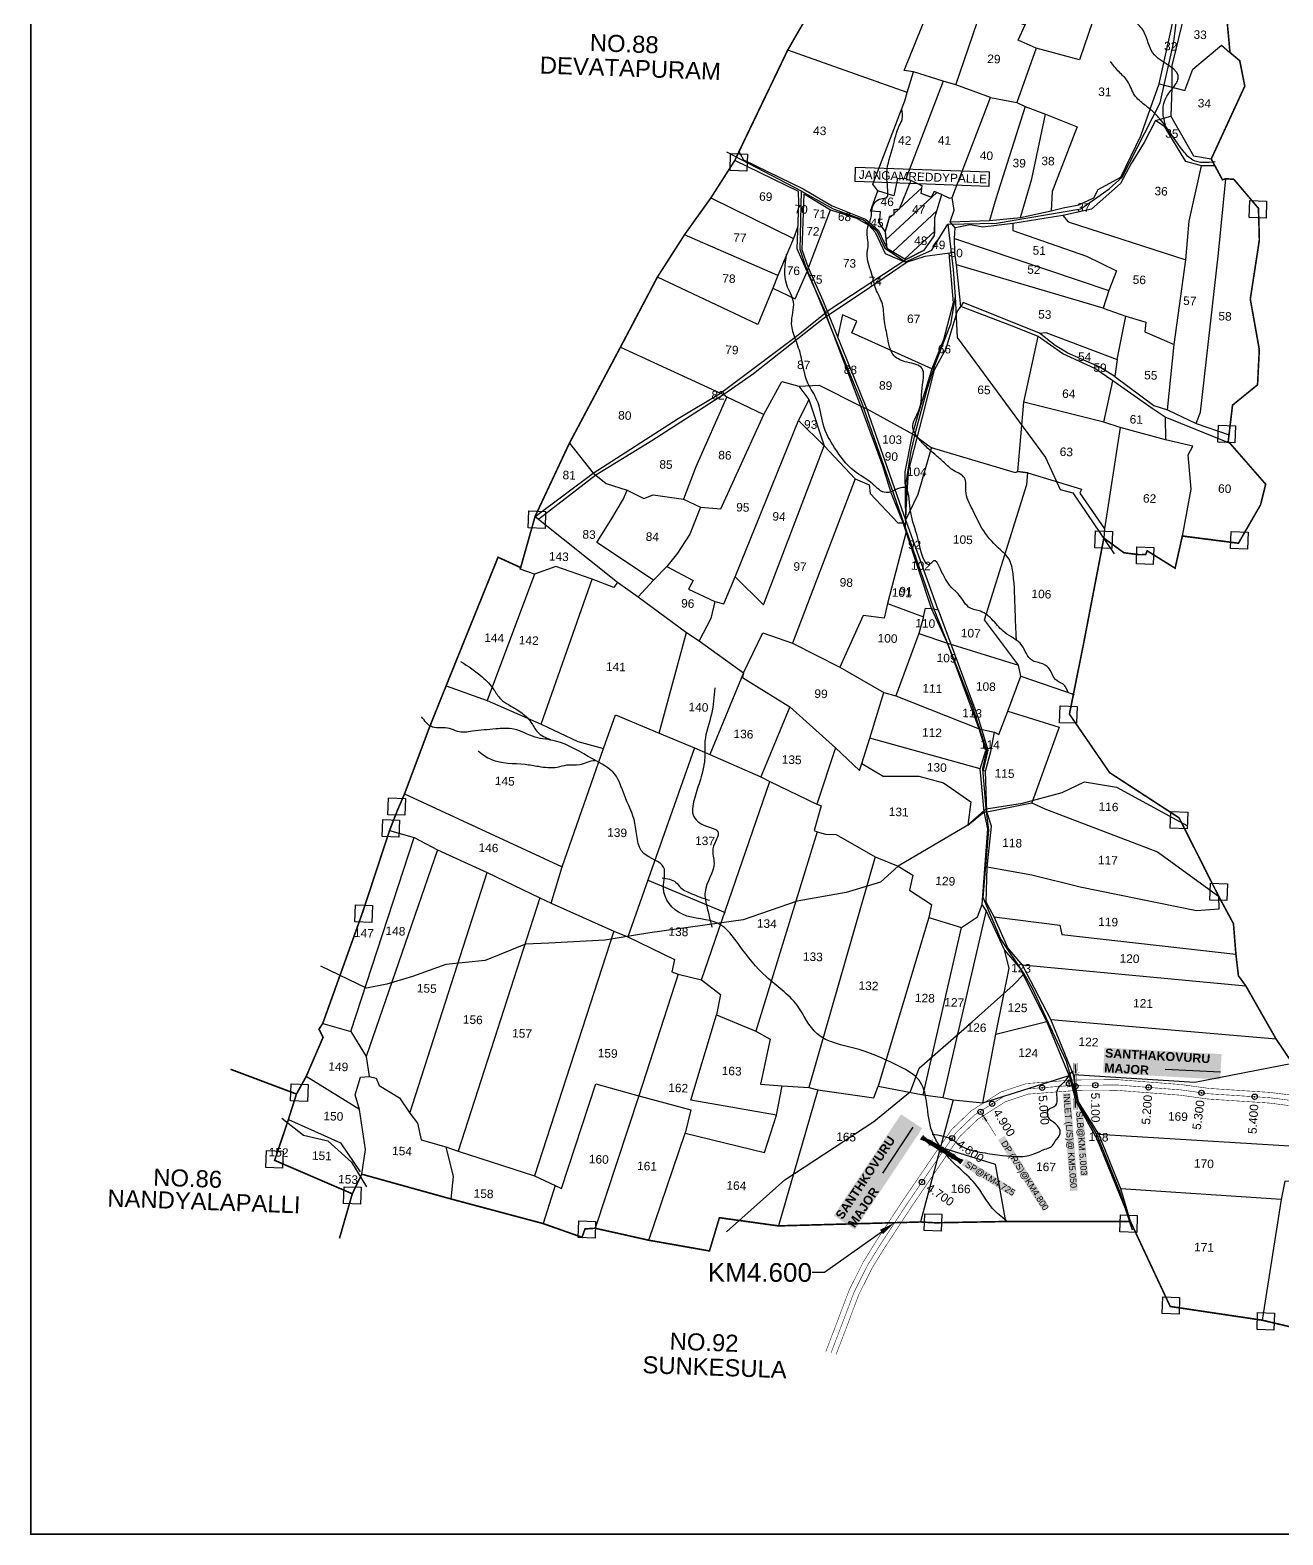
# Model space of a CAD drawing. Header units: inches. Extents: x 196880 to 226605, y 1622323 to 1627822.
# Drawn here: x 196880 to 199231, y 1622323 to 1625147 of the extents above; entities that cross this region are included whole.
import ezdxf
from ezdxf import colors
from ezdxf.entities.mleader import LeaderData, LeaderLine
from ezdxf.enums import TextEntityAlignment as Align
from ezdxf.math import Vec2, Vec3

# ---------------------------------------------------------------- set-up
doc = ezdxf.new("R2010")
doc.units = ezdxf.units.IN
doc.header["$LTSCALE"] = 15
doc.header["$MEASUREMENT"] = 0
doc.header["$PDMODE"] = 32
doc.header["$PDSIZE"] = 10
doc.linetypes.add('ACAD_ISO02W100', pattern=[15, 12, -3])
doc.linetypes.add('HIDDEN2', pattern=[0.1875, 0.125, -0.0625])
for name, color, linetype in [('BOUNDRY STONES', 240, 'Continuous'), ('CANAL1', 7, 'Continuous'), ('CHANAGE', 1, 'Continuous'), ('PLOT', 7, 'Continuous'), ('PLOTS NO', 7, 'Continuous'), ('POINT', 2, 'Continuous'), ('RE REMARKS', 7, 'Continuous'), ('ROADS', 1, 'Continuous'), ('STREAM', 4, 'Continuous'), ('STRUCTURE', 5, 'Continuous'), ('TEXT', 1, 'Continuous'), ('text2', 7, 'Continuous'), ('VILLAGE BOUNDRY', 5, 'Continuous'), ('VILLAGE STONES', 240, 'Continuous')]:
    doc.layers.add(name, color=color, linetype=linetype)
doc.styles.get("Standard").update_dxf_attribs({"font": 'arial.ttf'})
doc.dimstyles.get("Standard").update_dxf_attribs({"dimtxt": 0.18, "dimasz": 0.18, "dimexe": 0.18, "dimexo": 0.0625, "dimgap": 0.09, "dimtad": 0, "dimtih": 1, "dimtoh": 1, "dimdec": 4, "dimzin": 0, "dimdsep": 46, "dimtxsty": 'Standard', "dimcen": 0.09, "dimadec": 0, "dimazin": 0, "dimtfac": 1, "dimtdec": 4, "dimtofl": 0, "dimtmove": 0, "dimatfit": 3, "dimfxl": 1, "dimtolj": 1, "dimtzin": 0, "dimarcsym": 0})

# ---------------------------------------------------------------- blocks, each defined once
blk = doc.blocks.new('PIPE C')
at = {"layer": 'STRUCTURE'}
h = blk.add_hatch(dxfattribs=at)
h.set_pattern_fill('DASH', color=256, scale=5.6, angle=-90, style=0)
h.set_pattern_definition([(270, (-1194663.9188, 538833.8274), (0.7, -0.7), [0.7, -0.7])])
edge = h.paths.add_edge_path()
edge.add_spline(control_points=[(4.6, -44.2), (4.4, -43.9), (3.7, -42.8), (3.2, -40.8), (2.9, -38.1), (2.3, -34.2), (2.9, -29), (3.8, -25), (4.2, -23.1)], knot_values=[0, 0, 0, 0, 1.613557, 5.24513, 8.624976, 13.470124, 22.190216, 30.746377, 30.746377, 30.746377, 30.746377], degree=3, periodic=0)
edge.add_line((4.2, -23.1), (2.8, -21))
edge.add_line((2.8, -21), (2.8, 21))
edge.add_line((2.8, 21), (4.2, 23.1))
edge.add_spline(control_points=[(4.2, 23.1), (3.7, 25), (2.7, 28.9), (2, 34.1), (2.4, 38), (2.7, 40.8), (3.1, 42.8), (3.8, 43.8), (4, 44.2)], knot_values=[0, 0, 0, 0, 8.556161, 17.276253, 22.121402, 25.501247, 29.13282, 30.746377, 30.746377, 30.746377, 30.746377], degree=3, periodic=0)
edge.add_line((4, 44.2), (-4.6, 44.2))
edge.add_spline(control_points=[(-4.6, 44.2), (-4.4, 43.9), (-3.7, 42.8), (-3.2, 40.8), (-2.9, 38.1), (-2.3, 34.2), (-2.9, 29), (-3.8, 25), (-4.2, 23.1)], knot_values=[0, 0, 0, 0, 1.613557, 5.24513, 8.624976, 13.470124, 22.190216, 30.746377, 30.746377, 30.746377, 30.746377], degree=3, periodic=0)
edge.add_line((-4.2, 23.1), (-2.8, 21))
edge.add_line((-2.8, 21), (-2.8, -21))
edge.add_line((-2.8, -21), (-4.2, -23.1))
edge.add_spline(control_points=[(-4.2, -23.1), (-3.7, -25), (-2.7, -28.9), (-2, -34.1), (-2.4, -38), (-2.7, -40.8), (-3.1, -42.8), (-3.8, -43.8), (-4, -44.2)], knot_values=[0, 0, 0, 0, 8.556161, 17.276253, 22.121402, 25.501247, 29.13282, 30.746377, 30.746377, 30.746377, 30.746377], degree=3, periodic=0)
edge.add_line((-4, -44.2), (4.6, -44.2))
blk.add_circle((0, 0), 0.657)
at = {"layer": 'STRUCTURE', "const_width": 0.44}
for points in [[(-8.4, 25.2), (-5.6, 25.2), (-2.8, 21), (-2.8, -21), (-5.6, -25.2), (-8.4, -25.2)], [(8.4, 25.2), (5.6, 25.2), (2.8, 21), (2.8, -21), (5.6, -25.2), (8.4, -25.2)]]:
    blk.add_lwpolyline(points, dxfattribs=at)
at = {"layer": 'STRUCTURE', "color": 3}
for points in [[(-2.8, 21), (-2.8, -21)], [(-2.8, 21), (-2.8, -21)], [(2.8, 21), (2.8, -21)]]:
    blk.add_lwpolyline(points, dxfattribs=at)
at = {"layer": 'STRUCTURE'}
for points in [[(-4.6, 44.2), (-4, 43.2), (-3.3, 40.8), (-2.9, 38.4), (-2.5, 35.1), (-3, 29), (-4.2, 23.1)], [(4, 44.2), (3.4, 43.2), (2.8, 40.7), (2.5, 38.4), (2.2, 35), (2.8, 28.9), (4.2, 23.1)], [(-4, -44.2), (-3.4, -43.2), (-2.8, -40.7), (-2.5, -38.4), (-2.2, -35), (-2.8, -28.9), (-4.2, -23.1)], [(4.6, -44.2), (4, -43.2), (3.3, -40.8), (2.9, -38.4), (2.5, -35.1), (3, -29), (4.2, -23.1)]]:
    blk.add_spline(points, degree=3, dxfattribs=at)
at = {"layer": 'STRUCTURE', "color": 0}
for points in [[(-0.2, 44.3), (-0.2, 28.7)], [(0, -23.2), (0, -38.9)]]:
    blk.add_leader(points, dimstyle='Standard', override={"dimscale": 0.062085, "dimtxt": 50, "dimasz": 100, "dimgap": 0.09, "dimtad": 0, "dimzin": 2}, dxfattribs=at)
blk = doc.blocks.new('SLB')
at = {"layer": 'STRUCTURE'}
h = blk.add_hatch(dxfattribs=at)
h.set_pattern_fill('DOTS', color=6, scale=20, angle=320.3722, style=0)
h.set_pattern_definition([(320.372247934, (-159.4327, -72.9564), (1.2786241598, 0.5641323054), [0, -1.25])])
h.paths.add_polyline_path([(769699.5, 1706871.1), (769699.5, 1706861.1), (769729.1, 1706861.1), (769732.1, 1706863.1), (769792.1, 1706863.1), (769795.1, 1706861.1), (769824.7, 1706861.1), (769824.7, 1706871.1), (769795.1, 1706871.1), (769792.1, 1706869.1), (769732.1, 1706869.1), (769729.1, 1706871.1)])
at = {"layer": 'STRUCTURE', "color": 6, "linetype": 'ACAD_ISO02W100', "ltscale": 0.5, "const_width": 0.5}
for points in [[(769699.5, 1706871.1), (769729.1, 1706871.1)], [(769699.5, 1706861.1), (769729.1, 1706861.1)], [(769795.1, 1706871.1), (769824.7, 1706871.1)], [(769795.1, 1706861.1), (769824.7, 1706861.1)]]:
    blk.add_lwpolyline(points, dxfattribs=at)
at = {"layer": 'STRUCTURE', "color": 6, "const_width": 0.628}
for points in [[(769726.1, 1706877.1), (769726.1, 1706873.1), (769732.1, 1706869.1), (769792.1, 1706869.1), (769798.1, 1706873.1), (769798.1, 1706877.1)], [(769726.1, 1706855.1), (769726.1, 1706859.1), (769732.1, 1706863.1), (769792.1, 1706863.1), (769798.1, 1706859.1), (769798.1, 1706855.1)]]:
    blk.add_lwpolyline(points, dxfattribs=at)
at = {"layer": 'STRUCTURE', "color": 6}
blk.add_lwpolyline([(769732.1, 1706863.1), (769792.1, 1706863.1)], dxfattribs=at)
blk.add_lwpolyline([(769732.1, 1706863.1), (769792.1, 1706863.1)], dxfattribs=at)
at = {"layer": 'STRUCTURE', "color": 0}
blk.add_circle((769762.1, 1706866.1), 1.24, dxfattribs=at)
for points in [[(769703.8, 1706866), (769726.7, 1706866)], [(769818.6, 1706865.8), (769795.7, 1706865.8)]]:
    blk.add_leader(points, dimstyle='Standard', override={"dimasz": 10, "dimgap": 0.09, "dimtad": 0}, dxfattribs=at)
blk = doc.blocks.new('OT')
at = {"layer": 'STRUCTURE', "color": 190}
for points, const_width in [([(769751.4, 1706595.8), (769729.4, 1706595.8)], 0.5), ([(769751.4, 1706579), (769729.4, 1706579)], 0.5), ([(769775.2, 1706601.8), (769775.2, 1706597.8), (769769.2, 1706593.8), (769761.8, 1706593.8), (769754.4, 1706593.8), (769748.4, 1706597.8), (769748.4, 1706601.8)], 0.5), ([(769748.4, 1706573), (769748.4, 1706577), (769754.4, 1706581), (769761.8, 1706581), (769761.8, 1706581), (769761.8, 1706581), (769769.2, 1706581), (769775.2, 1706577), (769775.2, 1706573)], 0.5), ([(769761.8, 1706593.8), (769761.8, 1706581)], 2.5)]:
    blk.add_lwpolyline(points, dxfattribs=dict(at, const_width=const_width))
at = {"layer": 'STRUCTURE', "color": 0}
blk.add_circle((769761.8, 1706587.4), 1.87, dxfattribs=at)
blk.add_leader([(769732.6, 1706587.4), (769753.8, 1706587.4)], dimstyle='Standard', override={"dimasz": 10, "dimgap": 0.09, "dimtad": 0}, dxfattribs=at)

msp = doc.modelspace()

# ---------------------------------------------------------------- hatches: boundary and pattern name
at = {"layer": 'ROADS'}
h = msp.add_hatch(dxfattribs=at)
h.set_pattern_fill('ANSI31', color=11, scale=7.994443, angle=-2.0676)
h.set_pattern_definition([(42.932401, (173658.556, 1913354.692), (-17.2888125, 18.583892), [])])
h.paths.add_polyline_path([(198578.1, 1624795), (198591, 1624837.9), (198576.8, 1624843.9), (198571.3, 1624832.8), (198552.4, 1624840), (198554, 1624854.3), (198533.2, 1624864.2), (198511.1, 1624810.4), (198501.1, 1624809.1), (198501.1, 1624800.2), (198492.8, 1624796.7), (198488.1, 1624778.8), (198484.6, 1624768.7), (198487.9, 1624737.5), (198523.4, 1624716.4), (198558.2, 1624733.9), (198577.6, 1624760.9)])
h.paths.add_polyline_path([(198534.8, 1624739.8), (198567.8, 1624738.6), (198568.7, 1624763.1), (198535.7, 1624764.3)], flags=24)
h.paths.add_polyline_path([(198531.1, 1624798.6), (198563.9, 1624797.4), (198564.8, 1624821.3), (198532, 1624822.5)], flags=24)

# ---------------------------------------------------------------- linework, layer by layer
at = {"layer": 'BOUNDRY STONES'}
for points in [[(198194.9, 1624914.7), (198226.7, 1624913.5), (198225.5, 1624881.8), (198193.8, 1624882.9)], [(199169, 1624826.7), (199200.7, 1624825.6), (199199.6, 1624793.8), (199167.8, 1624795)], [(199110.4, 1624405.1), (199142.2, 1624403.9), (199141.1, 1624372.2), (199109.3, 1624373.4)], [(197815.9, 1624244.3), (197847.7, 1624243.2), (197846.5, 1624211.4), (197814.7, 1624212.6)], [(198879.7, 1624207.1), (198911.4, 1624206), (198910.3, 1624174.2), (198878.5, 1624175.4)], [(199134.1, 1624205.6), (199165.9, 1624204.5), (199164.7, 1624172.7), (199132.9, 1624173.9)], [(198957.4, 1624176.9), (198989.2, 1624175.8), (198988, 1624144), (198956.3, 1624145.2)], [(198813.4, 1623878.8), (198845.1, 1623877.7), (198844, 1623845.9), (198812.2, 1623847.1)], [(197552.8, 1623706.3), (197584.6, 1623705.1), (197583.5, 1623673.4), (197551.7, 1623674.5)], [(199020.7, 1623680.6), (199052.5, 1623679.5), (199051.3, 1623647.7), (199019.5, 1623648.9)], [(197541.9, 1623665.5), (197573.7, 1623664.4), (197572.5, 1623632.6), (197540.8, 1623633.8)], [(199095.2, 1623546.1), (199127, 1623544.9), (199125.8, 1623513.2), (199094.1, 1623514.3)], [(197490.7, 1623505.4), (197522.5, 1623504.3), (197521.3, 1623472.5), (197489.5, 1623473.7)], [(197370.1, 1623169.5), (197401.9, 1623168.4), (197400.7, 1623136.6), (197369, 1623137.8)], [(197323.6, 1623044.3), (197355.3, 1623043.2), (197354.2, 1623011.5), (197322.4, 1623012.6)], [(197469.5, 1622976.5), (197501.3, 1622975.4), (197500.1, 1622943.6), (197468.3, 1622944.8)], [(198559.3, 1622925.8), (198591, 1622924.7), (198589.9, 1622892.9), (198558.1, 1622894.1)], [(198926.3, 1622923.7), (198958, 1622922.6), (198956.9, 1622890.8), (198925.1, 1622892)], [(197909.8, 1622912.6), (197941.5, 1622911.5), (197940.4, 1622879.8), (197908.6, 1622880.9)], [(199005.6, 1622770), (199037.4, 1622768.9), (199036.3, 1622737.1), (199004.5, 1622738.3)], [(199183.8, 1622740.4), (199215.6, 1622739.3), (199214.4, 1622707.6), (199182.7, 1622708.7)]]:
    msp.add_lwpolyline(points, close=True, dxfattribs=at)
at = {"layer": 'CANAL1', "color": 200, "const_width": 1}
for points in [[(198373.5, 1622667.3), (198390.7, 1622712.2), (198417.5, 1622783.1), (198443.8, 1622835.3), (198467.3, 1622873.3), (198517.4, 1622949.6), (198587.8, 1623052.7), (198610, 1623084.1), (198646.4, 1623119), (198702.2, 1623154.3), (198749.8, 1623170), (198839.2, 1623176.8), (198921.5, 1623177.3), (199040.9, 1623168.1), (199092.3, 1623160.9), (199207, 1623153.4), (199306.3, 1623140.8)], [(198392.9, 1622662.1), (198409.4, 1622705.1), (198435.8, 1622775.1), (198461.3, 1622825.5), (198484.2, 1622862.6), (198534, 1622938.5), (198604.2, 1623041.3), (198625.2, 1623071), (198658.8, 1623103.2), (198710.8, 1623136.1), (198753.8, 1623150.3), (198840, 1623156.8), (198920.8, 1623157.2), (199038.7, 1623148.2), (199090.3, 1623141), (199205.1, 1623133.5), (199303.2, 1623121)]]:
    msp.add_lwpolyline(points, dxfattribs=at)
at = {"layer": 'CANAL1', "color": 1, "linetype": 'HIDDEN2', "ltscale": 4, "const_width": 1}
msp.add_lwpolyline([(198383.2, 1622664.7), (198400, 1622708.6), (198426.7, 1622779.1), (198452.5, 1622830.4), (198475.8, 1622868), (198525.7, 1622944), (198596, 1623047), (198617.6, 1623077.5), (198652.6, 1623111.1), (198706.5, 1623145.2), (198751.8, 1623160.1), (198839.6, 1623166.8), (198921.2, 1623167.3), (199039.8, 1623158.1), (199091.3, 1623150.9), (199206, 1623143.5), (199304.7, 1623130.9)], dxfattribs=at)
at = {"layer": 'CANAL1', "color": 1, "linetype": 'HIDDEN2', "ltscale": 4, "const_width": 1, "elevation": 49}
msp.add_lwpolyline([(198664, 1623117), (198692.5, 1623072.3)], dxfattribs=at)
at = {"layer": 'PLOT'}
for points in [[(198606.8, 1624786.7), (198680.7, 1624789.5), (198738.6, 1624795), (198796.4, 1624807.3), (198818.7, 1624812.8), (198848.3, 1624818.6), (198876.7, 1624831.5), (198884.6, 1624847.7), (198926.8, 1624870.4), (198964.6, 1624948.3), (198982.8, 1625000.2), (198998.9, 1625045.7), (199030.2, 1625187.1), (199024.8, 1625210.6), (199019.4, 1625258.5), (198988.7, 1625295.7), (199022.3, 1625349.8), (199022.8, 1625432.9), (199040.9, 1625506.9), (199106.3, 1625567.3), (199133.4, 1625580.9), (199181, 1625641.7), (199197.4, 1625671.1)], [(198617.2, 1625043.9), (198665.5, 1625184.5), (198747.8, 1625156.4), (198770.7, 1625229.4), (198766.4, 1625237.9), (198826.7, 1625369.3)], [(198907.6, 1625261.7), (198849.3, 1625090.8), (198768, 1625112.6), (198734.2, 1625127.6), (198747.8, 1625156.4)], [(198945, 1622911.4), (198927.3, 1622972.8), (198885.5, 1623075.2), (198847.7, 1623135.5), (198838.1, 1623186.1), (198796, 1623290), (198742.6, 1623392.2), (198715.3, 1623424.5), (198689.1, 1623483.1), (198674.1, 1623510.3), (198676.5, 1623576.3), (198684.6, 1623652.8), (198675.9, 1623679.8), (198673.3, 1623755.9), (198683.2, 1623792.9), (198689.8, 1623829.4), (198698.2, 1623824.9), (198715.3, 1623868.5), (198739.6, 1623934.1), (198735, 1623955.1), (198671.4, 1624040), (198750.6, 1624293.9), (198752.4, 1624315.7), (198733.9, 1624318.5), (198744.9, 1624448.7), (198772.1, 1624571.9), (198723.8, 1624591), (198626.6, 1624628), (198619, 1624705.9), (198615.8, 1624729.4), (198614.7, 1624755.2), (198616.1, 1624775.6), (198606.8, 1624786.7), (198614, 1624808.8), (198610.8, 1624832.7), (198682.3, 1625020.1), (198617.2, 1625043.9), (198593.9, 1625050.6), (198538.2, 1625068.2), (198520.7, 1625071), (198585.4, 1625232.3)], [(199067.9, 1625226.9), (199052.9, 1625203.9), (199022.5, 1625080), (199022.7, 1625038.7), (199021.1, 1624985), (199063.4, 1624910.6), (199096.7, 1624904.7)], [(198525.9, 1625029.4), (198302, 1625109.1)], [(198768, 1625112.6), (198731.9, 1625010.7)], [(198999, 1625045.6), (199047.4, 1625033.3), (199061.9, 1625073.5), (199116.1, 1625118), (199131.9, 1625104.4)], [(198484.6, 1624768.7), (198474.2, 1624784.2), (198476, 1624805.6), (198457.3, 1624807), (198471.3, 1624844.7), (198461.8, 1624857.4), (198521.9, 1625013.5), (198525.9, 1625029.4), (198538.2, 1625068.2)], [(198593.9, 1625050.6), (198523.9, 1624867.5), (198533.2, 1624864.2)], [(198682.3, 1625020.1), (198731.9, 1625010.7), (198747.6, 1625003.4), (198786, 1624988.6), (198845, 1624965.1), (198797.9, 1624843.9), (198796.4, 1624807.3)], [(198747.6, 1625003.4), (198692.6, 1624829.8), (198680.7, 1624789.5)], [(198738.6, 1624795), (198759.9, 1624867.7), (198786, 1624988.6)], [(199103.6, 1624891.8), (199078.5, 1624891.9), (199049.2, 1624899.8), (199009.5, 1624964.8), (198992.1, 1624976.7), (199021.1, 1624985)], [(198992.1, 1624976.7), (198970.8, 1624935.4), (198946.7, 1624896.2), (198926.7, 1624858.9), (198872.3, 1624810.7), (198818.2, 1624798.6), (198724.6, 1624783.4), (198668.4, 1624776.9), (198644.3, 1624781), (198616.1, 1624775.6)], [(197857.8, 1623508.7), (197878.7, 1623576.4), (197956.3, 1623798.5), (197978.6, 1623862), (198060.6, 1623827.7), (198127.1, 1623799.9), (198155.9, 1623787.5), (198251.6, 1623745.2), (198268.6, 1623736.5), (198356.5, 1623694.3), (198365, 1623690.8), (198351.3, 1623644.9), (198357.1, 1623642.1), (198372.7, 1623638), (198393, 1623637.2), (198466.2, 1623595.5), (198509, 1623578.2), (198536.6, 1623560.9), (198530.7, 1623532.8), (198571.6, 1623505.8), (198566.9, 1623481.5), (198628.1, 1623463), (198658.2, 1623483.1), (198666.9, 1623506.1), (198677.8, 1623647.9), (198670.6, 1623680), (198662.9, 1623760.4), (198674, 1623795.1), (198661.2, 1623835.7), (198601.5, 1623996.3), (198571.5, 1624061.4), (198524.2, 1624205.4), (198518.3, 1624222), (198496.3, 1624278.3), (198480.7, 1624329), (198438.9, 1624441), (198375.9, 1624607.4), (198374.1, 1624615), (198338.3, 1624693.7), (198320, 1624736), (198322.7, 1624821.2), (198322.5, 1624844), (198202.7, 1624901.9)], [(198210.5, 1624918.5), (198218.8, 1624903.1), (198330.9, 1624848.9), (198366, 1624827.8), (198385.2, 1624817.1), (198447.8, 1624792), (198472.3, 1624770.3), (198487.9, 1624737.5), (198523.4, 1624716.4), (198558.2, 1624733.9), (198577.6, 1624760.9), (198578.1, 1624795), (198591, 1624837.9), (198605.4, 1624830.9), (198610.8, 1624832.7)], [(198523.9, 1624867.5), (198508.2, 1624868), (198501.3, 1624835.8), (198471.3, 1624844.7)], [(198724.6, 1624783.4), (198724.5, 1624770.4), (198862.9, 1624722.5), (198919, 1624694.6), (198904.3, 1624658.1), (198894.2, 1624624.8), (198936.2, 1624610), (198974.2, 1624598.5), (198972.4, 1624580.3), (199027.2, 1624556.8), (199049.2, 1624715.7), (199055, 1624788.1), (199078.5, 1624891.9)], [(199068.6, 1624408.3), (199076.3, 1624429.9), (199110.2, 1624728.2), (199124.4, 1624867.6)], [(198323, 1624478.3), (198341.9, 1624453.2), (198370.4, 1624366.8), (198428.5, 1624304.3), (198454.7, 1624293.6), (198456.4, 1624277.3), (198508.9, 1624222.3), (198518.3, 1624222), (198524.2, 1624205.4), (198489.4, 1624070.7), (198556.7, 1624045.6), (198560.6, 1624062), (198571.5, 1624061.4), (198584.1, 1624058.7), (198519.6, 1624237.4), (198450.2, 1624436.2), (198368.4, 1624638.4), (198341.1, 1624700.7), (198329, 1624734), (198332.8, 1624839.3), (198382.1, 1624809.3), (198431.3, 1624793.4), (198454, 1624780.6), (198466.2, 1624767.5), (198485, 1624727.1), (198520, 1624712.2)], [(198591, 1624837.9), (198576.8, 1624843.9), (198571.3, 1624832.8), (198552.4, 1624840), (198554, 1624854.3), (198533.2, 1624864.2), (198511.1, 1624810.4), (198501.1, 1624809.1), (198501.1, 1624800.2), (198492.8, 1624796.7), (198488.1, 1624778.8), (198484.6, 1624768.7), (198487.9, 1624737.5)], [(198157.6, 1624831.5), (198312.6, 1624755.7)], [(198273.8, 1624662.1), (198316.1, 1624642.3), (198338.3, 1624693.7), (198341.1, 1624700.7), (198382.1, 1624809.3)], [(198818.2, 1624798.6), (198828.4, 1624787), (199049.2, 1624715.7)], [(198321.2, 1624778.3), (198312.6, 1624755.7), (198283.2, 1624686), (198273.8, 1624662.1), (198246, 1624594.4), (198057.4, 1624683.1)], [(198283.2, 1624686), (198108, 1624762.1)], [(198614.7, 1624755.2), (198904.3, 1624658.1)], [(197827.9, 1624234.1), (197937.1, 1624315.2), (198096.2, 1624417.9), (198175.9, 1624465.5), (198318.3, 1624572.4), (198379.7, 1624621.7), (198523.4, 1624716.4), (198558.2, 1624733.9)], [(198615.8, 1624729.4), (198559.2, 1624722), (198526.2, 1624711.3), (198455.5, 1624662.7), (198368.6, 1624604.8), (198238, 1624501.5), (198181.9, 1624462.7), (198046.7, 1624375.6), (197941.6, 1624311.3), (197834.7, 1624229.2)], [(198604.3, 1624727.7), (198612.3, 1624634.9), (198594.5, 1624565.7), (198572.5, 1624510.7), (198547.5, 1624428.9), (198535.4, 1624387.3), (198521.6, 1624317.9), (198523.3, 1624226.3), (198547, 1624275.6), (198572.2, 1624364.4)], [(198894.2, 1624624.8), (198619, 1624705.9)], [(198572.5, 1624510.7), (198422.4, 1624578.4), (198431.9, 1624600.3), (198404.5, 1624612.4), (198395.5, 1624569.9)], [(198523.3, 1624227.2), (198528.9, 1624318.3), (198555.2, 1624420.2), (198577.2, 1624509.2), (198599.3, 1624549.1), (198620, 1624617.8), (198626.6, 1624628)], [(198915.7, 1624496.3), (198886.5, 1624514.6), (198827.7, 1624540.3), (198803.7, 1624554.5), (198774.6, 1624577.8), (198631.3, 1624635.5), (198626.6, 1624628)], [(198774.6, 1624577.8), (198786.3, 1624579.2), (198920, 1624528.8), (198936.2, 1624610)], [(198894.9, 1624410.9), (198912.2, 1624488.6), (198878.3, 1624511.8), (198818.4, 1624538.9), (198772.1, 1624571.9)], [(199014.4, 1624434.1), (199027.2, 1624556.8)], [(197988.1, 1624551.7), (198175.9, 1624465.5), (198181.9, 1624462.7), (198187.7, 1624458.7), (198257.1, 1624425.4)], [(198920, 1624528.8), (198915.7, 1624496.3)], [(197892.3, 1624371.5), (197937.1, 1624315.2), (197941.6, 1624311.3), (197961.3, 1624295.9), (198000.8, 1624283.4), (198032.2, 1624267.9), (198049.7, 1624274.4), (198106.6, 1624266.6), (198138.3, 1624251.7), (198176.6, 1624248.2), (198257.1, 1624425.4), (198290.8, 1624487), (198323, 1624478.3), (198361, 1624480.5), (198438.9, 1624441), (198450.2, 1624436.2), (198538.1, 1624387.9), (198571.1, 1624363.3), (198728.6, 1624316.3), (198733.9, 1624318.5), (198752.4, 1624315.7), (198853.5, 1624285), (198850, 1624277.9), (198896.7, 1624210.9), (198895.2, 1624193.4)], [(199131, 1624371.5), (199010.2, 1624420.3), (198985.7, 1624436.4), (198912.2, 1624488.6)], [(198915.7, 1624496.3), (198989.2, 1624442), (199014.4, 1624434.1), (199068.6, 1624408.3), (199130.3, 1624387.2)], [(198187.7, 1624458.7), (198129.3, 1624327.1), (198106.6, 1624266.6)], [(198341.9, 1624453.2), (198322.4, 1624414.1), (198370.4, 1624366.8)], [(199042.5, 1624197.3), (199059, 1624284.9), (199053.6, 1624349.7), (199061.9, 1624366.1), (199010.7, 1624377.7), (198925.7, 1624401.1), (198894.9, 1624410.9), (198744.9, 1624448.7)], [(199010.2, 1624420.3), (199010.7, 1624377.7)], [(198165.2, 1624074.5), (198181.8, 1624070.1), (198203.3, 1624120.8), (198322.4, 1624414.1)], [(198925.7, 1624401.1), (198896.7, 1624210.9)], [(198203.3, 1624120.8), (198256.6, 1624068.2), (198370.4, 1624366.8)], [(198428.5, 1624304.3), (198311.1, 1623996)], [(198050, 1624114.5), (197943.8, 1624185.1), (197970.2, 1624227.1), (197993.5, 1624266.8), (198000.8, 1624283.4)], [(198138.3, 1624251.7), (198118.2, 1624200.8), (198095.1, 1624164.9), (198075, 1624140.3), (198050, 1624114.5), (198021.1, 1624082.9)], [(197827.9, 1624234.1), (197982.8, 1624110.9), (198021.1, 1624082.9), (198112.3, 1624016.3), (198135.6, 1624000.6), (198218.9, 1623940.6), (198216.9, 1623931.7), (198306, 1623876.7), (198391.8, 1623800), (198436.4, 1623757.4), (198441.1, 1623770.7), (198481, 1623746.8), (198547.8, 1623746.5), (198594.4, 1623734.4), (198645.8, 1623698.6), (198639.8, 1623654.9), (198509, 1623578.2)], [(197982.8, 1624110.9), (197975.9, 1624100.8), (197934.9, 1624116.1), (197866.6, 1624140.1), (197826.5, 1624125.6), (197800, 1624135.1), (197800.8, 1624138.1)], [(198075, 1624140.3), (198124.3, 1624114), (198115.8, 1624097.7), (198165.2, 1624074.5), (198157.5, 1624042.5), (198135.6, 1624000.6)], [(197826.5, 1624125.6), (197737.7, 1623888.6)], [(197839, 1623844.2), (197934.9, 1624116.1)], [(198489.4, 1624070.7), (198482.7, 1624043.1), (198443.8, 1624048), (198399.9, 1623951.2)], [(198584.1, 1624058.7), (198659.2, 1623856.5), (198677.8, 1623795.5), (198669, 1623758.1), (198673.3, 1623755.9)], [(198556.7, 1624045.6), (198548.3, 1624014.2), (198504.9, 1623897.4)], [(198060.6, 1623827.7), (198112.3, 1624016.3)], [(198218.9, 1623940.6), (198255, 1624015.9), (198311.1, 1623996), (198399.9, 1623951.2), (198482.3, 1623904), (198504.9, 1623897.4), (198661.2, 1623835.7), (198689.8, 1623829.4)], [(198548.3, 1624014.2), (198601.5, 1623996.3), (198735, 1623955.1)], [(198218.9, 1623940.6), (198155.9, 1623787.5)], [(197661, 1623916.4), (197737.7, 1623888.6), (197839, 1623844.2), (197907.9, 1623811.6), (197956.3, 1623798.5)], [(198739.6, 1623934.1), (198839.7, 1623899.9)], [(198441.1, 1623770.7), (198455.9, 1623817.8), (198482.3, 1623904)], [(198306, 1623876.7), (198251.6, 1623745.2)], [(198715.3, 1623868.5), (198811.6, 1623838.5), (198760.1, 1623696.9)], [(198127.1, 1623799.9), (198001.7, 1623445.3)], [(198391.8, 1623800), (198356.5, 1623694.3)], [(198662.9, 1623760.4), (198455.9, 1623817.8)], [(197583, 1623713.7), (197878.7, 1623576.4)], [(198140.1, 1623364.4), (198268.6, 1623736.5)], [(198639.8, 1623654.9), (198670.6, 1623680), (198675.9, 1623679.8), (198760.1, 1623696.9), (198784.6, 1623685.7), (198995.7, 1623604.9), (199110.5, 1623521.8), (199111.2, 1623497), (199068.9, 1623494.3), (198850.5, 1623538.2), (198760, 1623561.2), (198676.5, 1623576.3)], [(197482.4, 1623267.6), (197600.9, 1623631.4)], [(197554.9, 1623645.1), (197600.9, 1623631.4), (197644.8, 1623608.5), (197737.9, 1623566.2), (197836.8, 1623518.3), (197857.8, 1623508.7), (197975.5, 1623456.1), (198001.7, 1623445.3), (198089.3, 1623402.5), (198084.3, 1623379.5), (198096.4, 1623375.4), (198140.1, 1623364.4), (198176.1, 1623337), (198168.1, 1623298.8), (198242.2, 1623268.4), (198268.9, 1623253.4), (198251.2, 1623168.9), (198291.3, 1623165.9), (198341.3, 1623162.5), (198358.4, 1623158.2), (198463.8, 1623143.4), (198471.4, 1623165), (198556.4, 1623148.9), (198592.8, 1623143.9), (198612.5, 1623139.6), (198668.2, 1623133.9), (198829.9, 1623185), (198842.8, 1623137), (198882.3, 1623066.4), (198945, 1622911.4)], [(198357.1, 1623642.1), (198242.2, 1623268.4)], [(197644.8, 1623608.5), (197511.1, 1623220.8)], [(198466.2, 1623595.5), (198341.3, 1623162.5)], [(197593.1, 1623114.5), (197737.9, 1623566.2)], [(198185.4, 1623490.4), (198039, 1623551.9)], [(197836.8, 1623518.3), (197683.8, 1623043.4)], [(198674.6, 1623494.7), (198592.8, 1623143.9)], [(198829.9, 1623185), (198788, 1623286.2), (198736.6, 1623388.5), (198708.9, 1623420.8), (198674.6, 1623494.7), (198666.9, 1623506.1)], [(198689.1, 1623483.1), (198812.5, 1623467.4), (198816.4, 1623449.6), (199143, 1623412.5)], [(197975.5, 1623456.1), (197827.1, 1622996.9)], [(198566.9, 1623481.5), (198471.4, 1623165)], [(198556.4, 1623148.9), (198628.1, 1623463)], [(198668.2, 1623133.9), (198692.3, 1623262.4), (198717.6, 1623386.6), (198708.9, 1623420.8)], [(198096.4, 1623375.4), (198022.3, 1623147.2), (197940.6, 1622898.6)], [(199161.8, 1623352.9), (198742.6, 1623392.2)], [(198280.7, 1623111), (198120.4, 1623138.6), (198168.1, 1623298.8)], [(198692.3, 1623262.4), (198788, 1623286.2)], [(198796, 1623290), (199218.3, 1623253.8)], [(197429.5, 1623283), (197482.4, 1623267.6), (197511.1, 1623220.8), (197516.3, 1623183)], [(199249.4, 1623207.6), (199065.7, 1623171.8), (198838.1, 1623186.1)], [(197498.1, 1623121.1), (197398.2, 1623183)], [(197502.6, 1623000), (197509.9, 1623046.6), (197498.1, 1623121.1), (197490.3, 1623148.8), (197500.3, 1623182.1), (197516.3, 1623183), (197529.7, 1623180), (197535.4, 1623166.3), (197573.4, 1623143.2), (197593.1, 1623114.5), (197607.4, 1623095.4), (197614.1, 1623064.6), (197660.7, 1623051), (197683.8, 1623043.4), (197827.1, 1622996.9), (197865.3, 1622978.9), (197843.1, 1622907.3)], [(197865.3, 1622978.9), (197877.7, 1622973.4), (197941.6, 1623169.5), (198022.3, 1623147.2), (198120.1, 1623120.5), (198109.6, 1623076.8), (198258.7, 1623040.4), (198280.7, 1623111), (198291.3, 1623165.9)], [(198358.4, 1623158.2), (198284.4, 1622903)], [(198612.5, 1623139.6), (198551.4, 1622910.3)], [(197365, 1623102.8), (197463, 1623058.8), (197499.6, 1623004.4)], [(198041.6, 1622876), (198109.6, 1623076.8)], [(198885.5, 1623075.2), (199284.7, 1623050.4)], [(197660.7, 1623051), (197674.3, 1622995.6), (197670, 1622953.5)], [(198588.7, 1623050.4), (198691.4, 1623018.5), (198710.8, 1622911.2)], [(199306.4, 1622982.6), (199234.9, 1622986.6), (199228.2, 1622952.5), (198927.3, 1622972.8)], [(199228.2, 1622952.5), (199192, 1622726.1)]]:
    msp.add_lwpolyline(points, dxfattribs=at)
at = {"layer": 'PLOT', "color": 11, "const_width": 2}
msp.add_lwpolyline([(198533.2, 1624864.2), (198554, 1624854.3), (198552.4, 1624840), (198571.3, 1624832.8), (198576.8, 1624843.9), (198591, 1624837.9), (198578.1, 1624795), (198577.6, 1624760.9), (198558.2, 1624733.9), (198523.4, 1624716.4), (198487.9, 1624737.5), (198484.6, 1624768.7), (198492.8, 1624796.7), (198501.1, 1624800.2), (198501.1, 1624809.1), (198511.1, 1624810.4), (198533.2, 1624864.2)], dxfattribs=at)
at = {"layer": 'POINT'}
for p in [(198830, 1623170, 50), (198842, 1623165, 51), (198664, 1623117, 49), (198591, 1623046, 48)]:
    msp.add_point(p, dxfattribs=at)
at = {"layer": 'ROADS'}
for points in [[(198327.9, 1624844.2), (198387, 1624811.2), (198444, 1624790.3), (198469.4, 1624769.8), (198483.9, 1624737.5), (198522.7, 1624711.9), (198572.1, 1624733.5), (198602.7, 1624782.1), (198694, 1624784.2), (198851.9, 1624811.3), (198905.4, 1624848.8), (198929.7, 1624870.8), (199000.9, 1625009.8), (199026.7, 1625124.3), (199038.8, 1625226), (199022.5, 1625260.9), (199000.9, 1625297.4), (199030.9, 1625351.7), (199030.7, 1625451.6), (199045.6, 1625502.5)], [(198674.1, 1623685.5), (198668, 1623761.4), (198675.7, 1623794), (198649, 1623878.2), (198574.8, 1624064.6), (198497.3, 1624286.6), (198441.4, 1624446.2), (198336, 1624702.9), (198325.5, 1624734.9), (198327.9, 1624844.2), (198187.5, 1624917.5)], [(198602.7, 1624782.1), (198612.7, 1624697.3), (198616, 1624646.9), (198607.4, 1624594.8), (198577.7, 1624517.3), (198563.3, 1624472.5), (198542, 1624393.1), (198533.1, 1624356.4), (198523.6, 1624297.2), (198523.8, 1624244.6), (198522.3, 1624214)], [(198616, 1624646.9), (198619.8, 1624569.8), (198785.8, 1624344.8), (198813, 1624284.8), (198836.9, 1624278.3), (198914.4, 1624164.1)], [(198187.4, 1622892.1), (198296.5, 1622989.7), (198463.4, 1623098.8), (198532.1, 1623155.4), (198548.9, 1623198.7), (198647.8, 1623285.7), (198725.3, 1623354.8), (198745.7, 1623376.1), (198701.5, 1623442.2), (198668.6, 1623519.2), (198679.1, 1623645.7), (198674.1, 1623685.5), (198742.4, 1623696.4), (198817, 1623716), (198858.9, 1623736.3), (198919.1, 1623726.2), (199052.4, 1623653.5)], [(198675.7, 1623685.8), (198639.8, 1623654.9), (198509, 1623578.2), (198476, 1623548.1), (198411.9, 1623528.6), (198319.5, 1623512.2), (198218.3, 1623477.4), (198043.3, 1623453), (197958.5, 1623439.2), (197853.6, 1623433.6), (197809.9, 1623431.7), (197734.1, 1623401.2), (197660.5, 1623393.4), (197598.1, 1623370.9), (197549.5, 1623356.8), (197511.5, 1623349.2), (197425.7, 1623390.5)], [(198949.1, 1622895), (198924.9, 1622967.5), (198882.6, 1623073.2), (198846.8, 1623133.6), (198825.3, 1623211.4), (198761.2, 1623348.5), (198745.7, 1623376.1)], [(197352.4, 1623105.2), (197393.2, 1623073.3), (197439.1, 1623062.7), (197483.3, 1623022.4), (197511.5, 1622976.4)]]:
    msp.add_lwpolyline(points, dxfattribs=at)
at = {"layer": 'ROADS', "color": 1}
msp.add_lwpolyline([(198429.4, 1624889.3), (198680.1, 1624880.3), (198679.1, 1624853.1), (198428.4, 1624862.2)], close=True, dxfattribs=at)
at = {"layer": 'STREAM'}
for points in [[(199010.8, 1624968), (199006.3, 1624998.3), (199015.3, 1625025.3), (199031.1, 1625046.4), (199034.7, 1625055.2), (198991, 1625099.2), (198968.7, 1625146.2), (198951, 1625166.7), (198939, 1625211.9), (198948, 1625241.5), (198934.7, 1625266), (198920.5, 1625291.1), (198910, 1625326.8), (198909.5, 1625364.5), (198910.2, 1625382.9)], [(199104.2, 1624899.3), (199061.9, 1624902.7), (199044.1, 1624919.9), (199008.2, 1624970.2), (198987.7, 1624993.1), (198971.7, 1625006.4), (198953, 1625024.5), (198939.8, 1625050.4), (198923.9, 1625068), (198907.6, 1625087.6)], [(198731.2, 1624003.4), (198728.9, 1624056.3), (198724.8, 1624126.6), (198717.3, 1624153.7), (198697.8, 1624174.6), (198666.5, 1624211.9), (198648.5, 1624247.4), (198636.1, 1624282.2), (198633.7, 1624306.3), (198613, 1624320.3), (198596, 1624334.5), (198577.8, 1624350.7), (198560, 1624366.5), (198545.5, 1624383), (198536.7, 1624400.3), (198548.2, 1624433.1), (198554.7, 1624480.9), (198554.4, 1624511.5), (198526, 1624523.4), (198502, 1624535.1), (198488.7, 1624573.2), (198483.2, 1624604), (198479.6, 1624632.9), (198467.4, 1624661.1), (198460.7, 1624686.1), (198451.1, 1624722.2), (198452.9, 1624745.7), (198451, 1624771.2), (198455.8, 1624787), (198457.9, 1624793), (198461.6, 1624816), (198471.5, 1624828.3), (198482.4, 1624830.8), (198487.6, 1624832), (198489.8, 1624840.9), (198487.9, 1624879.5), (198499.6, 1624928.9), (198511.3, 1624966.7), (198517, 1624979.6), (198515.8, 1624999)], [(198828.4, 1623903.8), (198818.6, 1623919.1), (198804.2, 1623927.9), (198794.6, 1623945.9), (198780.9, 1623957.2), (198759.9, 1623964.2), (198741.2, 1623992.2), (198709.3, 1624016.2), (198687.7, 1624038.4), (198663.7, 1624056.1), (198644.7, 1624062), (198623.5, 1624086.6), (198608.8, 1624101.6), (198598.1, 1624116.1), (198586.9, 1624138.8), (198575.8, 1624151), (198571.5, 1624146.4), (198544.7, 1624198.2), (198531.9, 1624248), (198521.1, 1624288.4), (198486.4, 1624278.8), (198461.5, 1624294.8), (198426.5, 1624319.7), (198389.9, 1624362.9), (198368.5, 1624407), (198356.9, 1624452.5), (198339.7, 1624484.2), (198327.3, 1624533.4), (198316.7, 1624566.2), (198309.3, 1624595.7), (198312.7, 1624636.9), (198300.2, 1624668.4), (198299.9, 1624726.3)], [(197688.2, 1623962), (197729, 1623932.8), (197750.6, 1623908.9), (197763.4, 1623891.3), (197778, 1623881), (197799.9, 1623867.5), (197820.2, 1623848.1), (197832.2, 1623829.8), (197857.1, 1623815.4)], [(198165.1, 1623912.4), (198158.9, 1623863.3), (198146.6, 1623812.2), (198146, 1623777.1), (198138, 1623740.8), (198127.8, 1623706.8), (198124.4, 1623674.1), (198147.6, 1623653.8), (198171.1, 1623642.5), (198161.7, 1623610.7), (198163.7, 1623583.7), (198146.8, 1623529.8), (198151, 1623499), (198156.8, 1623474.2), (198160.1, 1623463.6)], [(198712.6, 1622912.4), (198686.5, 1622935.7), (198653.8, 1622981.8), (198621.3, 1623013.6), (198581.9, 1623061.3), (198570.8, 1623086.4), (198562.2, 1623137.5), (198548.6, 1623176.1), (198512.9, 1623201.3), (198430.9, 1623235.2), (198357.2, 1623263.3), (198319.5, 1623316.9), (198261.6, 1623370.6), (198211.4, 1623429.2), (198171.7, 1623470.2), (198104.3, 1623487.6), (198068.7, 1623537.4), (198069.1, 1623575.9), (198031.9, 1623601.9), (198015.3, 1623658.6), (197995.5, 1623710.8), (197977.5, 1623750.3), (197936.6, 1623778.7), (197866.1, 1623812.6), (197828.2, 1623820), (197788.3, 1623834.9), (197754, 1623835.3), (197710.4, 1623830.9), (197682, 1623830.5), (197667.3, 1623836.2), (197635.2, 1623838.9), (197615, 1623858.3)], [(197721.1, 1623794), (197745.9, 1623778.1), (197809.1, 1623769.1), (197834.4, 1623765.2), (197869.5, 1623763.9), (197887.6, 1623767.8), (197911.6, 1623768.4), (197940.3, 1623776.3), (197941.8, 1623776.3)], [(198066.3, 1623555.9), (198092.1, 1623547.5), (198101.5, 1623537.4), (198122, 1623526.2), (198136, 1623520.5), (198155.2, 1623513.8)], [(198573.1, 1623075), (198611.7, 1623064.3), (198625.9, 1623053.9), (198667.7, 1623040.6), (198704.7, 1623035.1), (198765.9, 1623038.5), (198784.5, 1623046.8), (198796.4, 1623051.5), (198803.4, 1623061.1), (198813.3, 1623077.2), (198804.6, 1623094.4), (198793.1, 1623103.7), (198790.9, 1623120.7), (198805.4, 1623129.6), (198807.3, 1623144.1), (198809.8, 1623162.3), (198819.6, 1623171.8), (198825.9, 1623179.1), (198836.8, 1623194.2)]]:
    msp.add_spline(points, degree=3, dxfattribs=at)
at = {"layer": 'text2', "color": 3}
for p in [(198779.4, 1623162.3), (198879.3, 1623167), (198979.1, 1623162.8), (199078.5, 1623152.7), (199178.2, 1623145.3), (198685.7, 1623132.1), (198610.5, 1623067.5), (198553.8, 1622985.1)]:
    msp.add_point(p, dxfattribs=at)
at = {"layer": 'VILLAGE BOUNDRY', "const_width": 3}
msp.add_lwpolyline([(196881.8, 1627164.2), (200557.2, 1627164.2), (200557.2, 1622324.7), (196881.8, 1622324.7)], close=True, dxfattribs=at)
for points in [[(199302.9, 1622700), (199192, 1622726.1), (199019.7, 1622751.8), (198945, 1622911.4), (198710.8, 1622911.2), (198579.5, 1622908.8), (198551.4, 1622910.3), (198284.4, 1622903), (198173.8, 1622918.3), (198155.1, 1622856), (198041.6, 1622876), (197940.6, 1622898.6), (197921.6, 1622897.3), (197915.9, 1622881.6), (197843.1, 1622907.3), (197670, 1622953.5), (197502.6, 1623000), (197484.9, 1622963.2), (197460.8, 1622879.6), (197484.9, 1622963.2), (197339.2, 1623025.9), (197365, 1623102.8), (197380.1, 1623150.4), (197256.2, 1623196.9), (197380.1, 1623150.4), (197398.2, 1623183), (197430.1, 1623256.9), (197422.4, 1623272), (197429.5, 1623283), (197504.7, 1623492.6), (197554.9, 1623645.1), (197569.5, 1623682.5), (197583, 1623713.7), (197630.6, 1623840.7), (197661, 1623916.4), (197758.4, 1624157.5), (197800.8, 1624138.1), (197827.9, 1624234.1), (197892.3, 1624371.5), (197988.1, 1624551.7), (198057.4, 1624683.1), (198108, 1624762.1), (198157.6, 1624831.5), (198202.7, 1624901.9), (198210.5, 1624918.5), (198302, 1625109.1), (198376.8, 1625239)], [(199125, 1625179.8), (199131.9, 1625104.4), (199150.2, 1625089), (199159.7, 1625041.4), (199096.7, 1624904.7), (199117.7, 1624865.8), (199124.4, 1624867.6), (199139.1, 1624866.6), (199185.4, 1624812.1), (199187, 1624752.6), (199170, 1624642), (199186.9, 1624547.1), (199183.6, 1624481), (199136.7, 1624442.9), (199128.6, 1624375), (199198.9, 1624294.5), (199189.3, 1624255.8), (199147.7, 1624183.8), (199042.5, 1624197.3), (199028.9, 1624136.9), (198976.4, 1624169.6), (198973.7, 1624162.5), (198960.6, 1624162.3), (198932.9, 1624165.9), (198895.2, 1624193.4), (198857.6, 1623997.7), (198830.6, 1623863.1), (198906, 1623753.4), (199036.4, 1623668.5), (199110.5, 1623521.8), (199138.4, 1623470), (199143, 1623412.5), (199147.7, 1623372.4), (199161.8, 1623352.9), (199218.3, 1623253.8), (199249.4, 1623207.6)]]:
    msp.add_lwpolyline(points, dxfattribs=at)

# ---------------------------------------------------------------- block references
at = {"layer": 'STRUCTURE', "color": 0}
for name, p, xscale, yscale, zscale, rotation in [('SLB', (-1000299, 2152281.5, 51), 0.7, 0.7, 0.7, 270.4651196009961), ('OT', (939216.5, 1358403.5), 0.4199999999999998, 0.4199999999999998, 0.4199999999999998, 94.60016045521245), ('OT', (977404.4, 1731959.2), 0.4199999999999998, 0.4199999999999998, 0.4199999999999998, 122.2350140910432)]:
    msp.add_blockref(name, p, dxfattribs=dict(at, xscale=xscale, yscale=yscale, zscale=zscale, rotation=rotation))
at = {"layer": 'text2', "color": 3, "rotation": 238.0552932034856}
msp.add_blockref('PIPE C', (198591, 1623046, 48), dxfattribs=at)

# ---------------------------------------------------------------- texts
at = {"layer": 'CHANAGE'}
for s, rotation, p in [('5.000', 274.357, (198780.5, 1623148.3)), ('5.100', 270.29, (198879.3, 1623153)), ('4.900', 302.2802, (198693.2, 1623120.2)), ('4.800', 324.6849, (198621.9, 1623059.4)), ('4.700', 325.6607, (198565.3, 1622977.2))]:
    msp.add_text(s, height=16, rotation=rotation, dxfattribs=at).set_placement(p, align=Align.MIDDLE_LEFT)
for s, rotation, p in [('5.200', 85.5929, (198978, 1623148.8)), ('5.300', 82.0805, (199076.6, 1623138.9)), ('5.400', 86.2692, (199177.3, 1623131.3))]:
    msp.add_text(s, height=16, rotation=rotation, dxfattribs=at).set_placement(p, align=Align.MIDDLE_RIGHT)
at = {"layer": 'PLOTS NO'}
for s, p in [('32', (199020.6, 1625116.3)), ('33', (199076, 1625137.9)), ('29', (198688.9, 1625092.4)), ('31', (198897.1, 1625030.6)), ('34', (199083.9, 1625009.2)), ('43', (198362.1, 1624957.7)), ('35', (199022.8, 1624952.4)), ('42', (198521.6, 1624939.4)), ('41', (198596.2, 1624939.6)), ('40', (198674.9, 1624911)), ('39', (198736.4, 1624896.9)), ('38', (198790.4, 1624900.9)), ('69', (198260.8, 1624834.1)), ('36', (199002.7, 1624844.3)), ('70', (198327.1, 1624810.4)), ('71', (198361.5, 1624801.7)), ('46', (198488.7, 1624824.6)), ('47', (198547.9, 1624810)), ('37', (198857.4, 1624813.6)), ('68', (198408.6, 1624796.4)), ('45', (198469.5, 1624784.8)), ('77', (198212.2, 1624757)), ('72', (198349.2, 1624769)), ('48', (198551.7, 1624751.5)), ('49', (198585.4, 1624743.7)), ('50', (198618.1, 1624728.5)), ('51', (198774, 1624732.9)), ('76', (198312.6, 1624695.1)), ('73', (198417.9, 1624709)), ('52', (198763.9, 1624697.1)), ('78', (198191.7, 1624680.3)), ('75', (198354.8, 1624678.8)), ('74', (198466.2, 1624675.5)), ('56', (198961.8, 1624678.1)), ('57', (199056.5, 1624638.5)), ('67', (198538.3, 1624604.7)), ('53', (198784.4, 1624613)), ('58', (199122.6, 1624609.6)), ('66', (198596.1, 1624548.1)), ('79', (198197.2, 1624546.5)), ('54', (198859.1, 1624533.6)), ('87', (198332, 1624518.3)), ('88', (198419.6, 1624509.2)), ('59', (198888, 1624513.2)), ('55', (198983.3, 1624498.9)), ('89', (198485.7, 1624479.6)), ('65', (198670.2, 1624471.4)), ('64', (198829.4, 1624464.2)), ('82', (198171.2, 1624461.5)), ('80', (197996.3, 1624423.5)), ('93', (198345.1, 1624406.6)), ('61', (198956.1, 1624416.1)), ('103', (198498, 1624378.3)), ('63', (198824.8, 1624355.2)), ('85', (198073.5, 1624331.5)), ('86', (198184.1, 1624348.9)), ('90', (198496.5, 1624346.5)), ('81', (197891.9, 1624311.5)), ('104', (198544.2, 1624317.6)), ('62', (198981.1, 1624267.7)), ('60', (199122, 1624286.2)), ('95', (198217.7, 1624251.1)), ('94', (198285.7, 1624233.9)), ('83', (197929.2, 1624200.2)), ('84', (198047.9, 1624195.9)), ('92', (198540, 1624180.9)), ('105', (198630.6, 1624190.6)), ('143', (197872.5, 1624158.8)), ('97', (198325.1, 1624139.9)), ('102', (198552, 1624141.5)), ('98', (198411.9, 1624110.2)), ('96', (198114.4, 1624070.8)), ('101', (198516, 1624090.9)), ('91', (198523.6, 1624093.7)), ('106', (198778, 1624088.5)), ('110', (198560.1, 1624033.4)), ('107', (198645.5, 1624015)), ('144', (197751.2, 1624006.2)), ('142', (197816, 1624001.5)), ('100', (198489.3, 1624005.3)), ('109', (198600.1, 1623968.3)), ('141', (197979.6, 1623951.9)), ('99', (198364.5, 1623901.4)), ('111', (198573.4, 1623911.2)), ('108', (198673.8, 1623914.9)), ('140', (198134.5, 1623876.1)), ('113', (198648.1, 1623864.9)), ('136', (198219, 1623825.8)), ('112', (198572.7, 1623828.5)), ('114', (198681.4, 1623805.9)), ('135', (198309.4, 1623777.7)), ('130', (198581.8, 1623763.2)), ('145', (197771.1, 1623737.5)), ('115', (198709, 1623751.8)), ('131', (198510.2, 1623679.6)), ('116', (198904, 1623689.3)), ('139', (197981.9, 1623640.8)), ('137', (198146.8, 1623625.4)), ('118', (198723.2, 1623621.4)), ('146', (197740.5, 1623612.3)), ('117', (198902.8, 1623589)), ('129', (198597.7, 1623549.9)), ('147', (197506.7, 1623452.4)), ('148', (197565.9, 1623456.2)), ('138', (198096.9, 1623454.9)), ('134', (198262.8, 1623470.1)), ('119', (198903.3, 1623473.3)), ('133', (198349.2, 1623408)), ('120', (198943.4, 1623404.5)), ('123', (198740, 1623386.5)), ('155', (197624.7, 1623348.5)), ('132', (198453.6, 1623353.5)), ('128', (198559.4, 1623330.4)), ('127', (198614.5, 1623322.3)), ('125', (198733.3, 1623312.4)), ('121', (198968.7, 1623320.5)), ('156', (197711.1, 1623289.9)), ('157', (197803.5, 1623264.1)), ('126', (198656.3, 1623275.1)), ('159', (197964.1, 1623226.8)), ('124', (198753.3, 1623227.7)), ('122', (198866.3, 1623248.1)), ('149', (197458.7, 1623201.6)), ('163', (198196.8, 1623193.6)), ('162', (198096.5, 1623161.8)), ('150', (197449.4, 1623108.7)), ('169', (199034.1, 1623108.2)), ('165', (198411.7, 1623069.9)), ('168', (198885.3, 1623069.8)), ('152', (197346.6, 1623041)), ('151', (197427.8, 1623034.5)), ('154', (197578.2, 1623043.3)), ('160', (197947.5, 1623027.9)), ('161', (198038, 1623015.2)), ('167', (198786.7, 1623013.7)), ('170', (199083, 1623019.8)), ('153', (197477, 1622990.3)), ('164', (198205.6, 1622978.5)), ('166', (198626.5, 1622972.6)), ('158', (197731.3, 1622963.4)), ('171', (199083.2, 1622862.8))]:
    msp.add_text(s, height=15.99, rotation=357.9324, dxfattribs=at).set_placement(p, align=Align.MIDDLE_CENTER)
at = {"layer": 'PLOTS NO', "color": 1}
msp.add_text('JANGAMREDDYPALLE', height=15.989, rotation=357.9324, dxfattribs=at).set_placement((198555.7, 1624871.2), align=Align.MIDDLE_CENTER)
at = {"layer": 'STRUCTURE', "color": 5, "attachment_point": 1, "bg_fill": 1, "box_fill_scale": 1.1, "bg_fill_color": 7, "bg_fill_true_color": 16777215, "bg_fill_transparency": 0}
for s, insert, char_height, width, rotation in [('{\\fArial|b1|i0|c0|p34;\\C1;SANTHAKOVURU  MAJOR}', (198898, 1623235.8), 16.64, 216.744, 356.8021), ('INLET (L/S)@ KM5.050', (198831.3, 1623151.3), 12, 181.271, 274.357), ('SLB@KM 5.003', (198855.2, 1623118.2, 51), 12, 120.238, 274.3339), ('{\\fArial|b1|i0|c0|p34;\\C1;SANTHKOVURU MAJOR}', (198390.6, 1622922.9), 16.64, 224.819, 56.3631), ('\\pi6.43504;DP (R/S)@KM4.800', (198708.4, 1623070.2), 12, 155.51, 302.2802), ('\\pi3.80916;SP@KM4.725', (198636.7, 1623027.3, 48), 12, 108.862, 328.0553)]:
    msp.add_mtext(s, dxfattribs=dict(at, insert=insert, char_height=char_height, width=width, rotation=rotation))
at = {"layer": 'TEXT'}
for s, height, p in [('NO.88', 31.98, (197930.1, 1625107.3)), ('DEVATAPURAM', 31.978, (197836.2, 1625065.2)), ('NO.86', 31.98, (197110.9, 1622978.7)), ('NANDYALAPALLI', 31.978, (197024.9, 1622939.5)), ('NO.92', 31.98, (198080, 1622671.1)), ('SUNKESULA', 31.98, (198029, 1622626.8))]:
    msp.add_text(s, height=height, rotation=357.9324, dxfattribs=at).set_placement(p)

# ---------------------------------------------------------------- leaders
at = {"layer": 'RE REMARKS', "color": 1}
for points in [[(199113.8, 1623191.6, -19), (199010, 1623196.7, -19)], [(198537, 1623088.5, -19), (198480, 1623001.6, -19)]]:
    msp.add_leader(points, dimstyle='Standard', override={"dimasz": 45}, dxfattribs=at)
at = {"layer": 'VILLAGE STONES', "color": 1}
ml = msp.add_multileader_mtext('Standard', dxfattribs=at)
ml.set_content('KM4.600', color=1)
ml.set_leader_properties()
ml.build(insert=Vec2(0, 0))
ml.multileader.update_dxf_attribs({"dogleg_length": 0.36, "arrow_head_size": 30})
ctx = ml.context
ctx.base_point, ctx.char_height, ctx.arrow_head_size, ctx.landing_gap_size, ctx.plane_origin = Vec3(198157.7, 1622815.3), 35, 30, 0.09, Vec3(198993.7, 1622795)
ctx.text_align_type = 2
notes = []
notes.append((ctx, [(1, (1, 1, 0), (198370.9, 1622815.3), (-1, 0), 23.3, [(0, [(198502.4, 1622908.9)], 0, [])])]))
ctx.mtext.insert, ctx.mtext.alignment, ctx.mtext.flow_direction = Vec3(198347.5, 1622833.1), 3, 5
for ctx, leaders in notes:
    for number, flags, end, landing, length, lines in leaders:
        leader = LeaderData()
        leader.index, (leader.has_last_leader_line, leader.has_dogleg_vector, leader.attachment_direction) = number, flags
        leader.last_leader_point, leader.dogleg_vector, leader.dogleg_length = Vec3(end), Vec3(landing), length
        for number, points, colour, breaks in lines:
            line = LeaderLine()
            line.index, line.vertices, line.color, line.breaks = number, Vec3.list(points), colors.encode_raw_color(colour), breaks
            leader.lines.append(line)
        ctx.leaders.append(leader)

doc.saveas('drawing.dxf')
